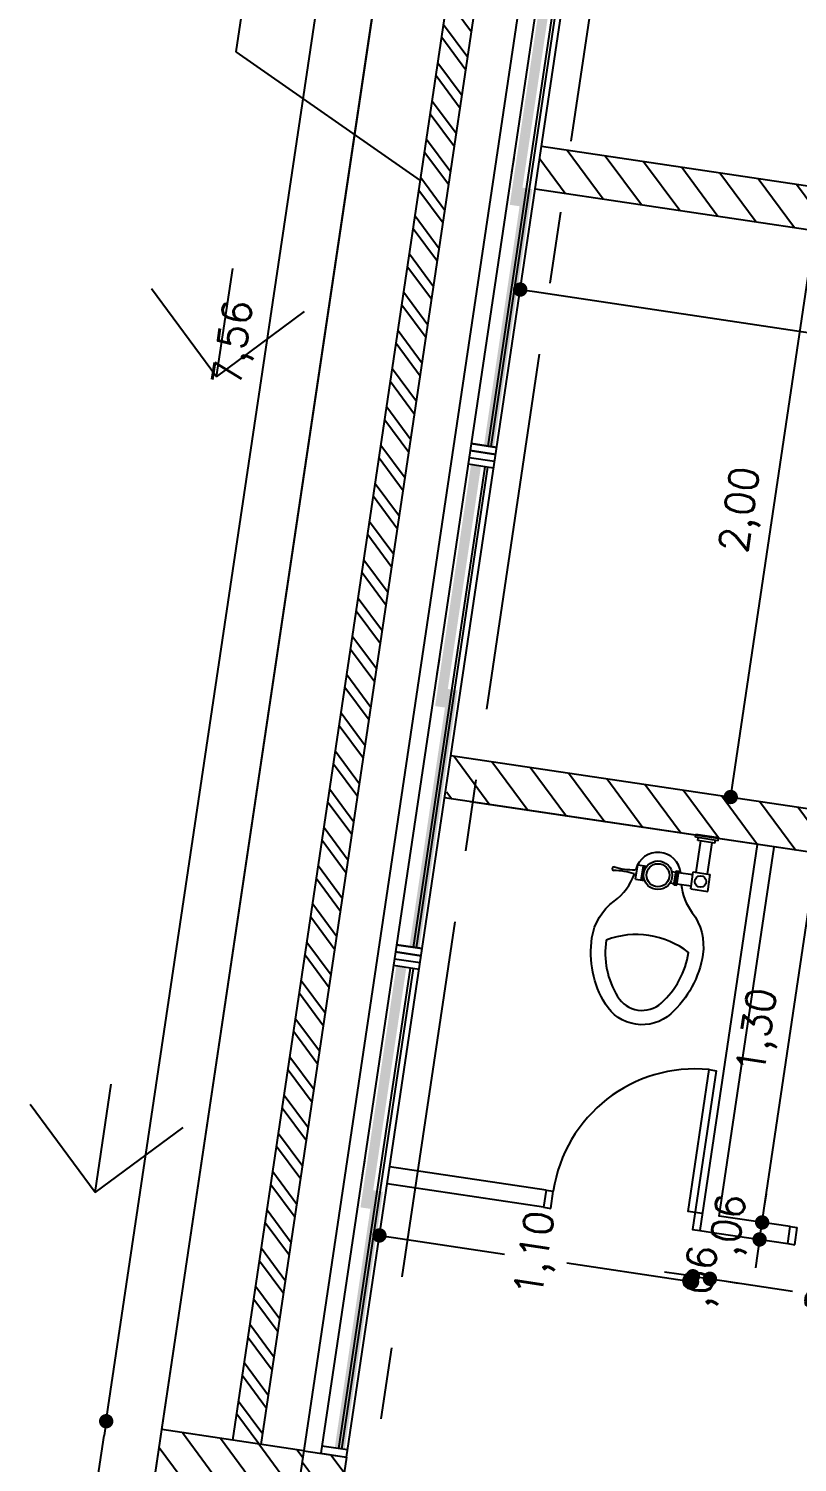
# Model space of a CAD drawing. Header units: millimetres. Extents: x 338 to 506, y 179 to 335.
# Drawn here: x 388.736 to 391.415, y 220.219 to 225.215 of the extents above; entities that cross this region are included whole.
import ezdxf

# ---------------------------------------------------------------- set-up
doc = ezdxf.new("R2010")
doc.units = ezdxf.units.MM
doc.linetypes.add('CENTER', pattern=[2, 1.25, -0.25, 0.25, -0.25])
doc.linetypes.add('DASHED2', pattern=[0.375, 0.25, -0.125])
for name, color, linetype in [('ANDEN', 251, 'Continuous'), ('EJES_DE_COLUMNA', 255, 'DASHED2'), ('MUEBLES_FIJOS', 145, 'Continuous'), ('MUROS', 32, 'Continuous'), ('PUERTAS', 5, 'Continuous'), ('REJAS', 151, 'Continuous'), ('TEXTOS', 7, 'Continuous')]:
    doc.layers.add(name, color=color, linetype=linetype)
doc.styles.add('NOTAS', font='simplex.shx')
doc.styles.get("Standard").update_dxf_attribs({"font": 'ARIALUNI.ttf'})
doc.dimstyles.new('ROMANS', dxfattribs={"dimtxt": 0.1, "dimasz": 0.05, "dimexe": 0.04, "dimexo": 0.5, "dimgap": 0.05, "dimtad": 1, "dimtih": 1, "dimtoh": 1, "dimdec": 4, "dimzin": 5, "dimdsep": 46, "dimtxsty": 'Standard', "dimsah": 1, "dimcen": 0.05, "dimse1": 1, "dimse2": 1, "dimclrd": 7, "dimclre": 7, "dimclrt": 7, "dimadec": 0, "dimazin": 0, "dimtfac": 1, "dimtdec": 4, "dimtix": 1, "dimtmove": 2, "dimatfit": 3, "dimfxl": 1, "dimtolj": 1, "dimarcsym": 0})

# ---------------------------------------------------------------- blocks, each defined once
blk = doc.blocks.new('*X358')
at = {"color": 0}
for p, q in [((2931.1556, 1982.8406), (2931.425, 1983.11)), ((2934.0293, 1982.8406), (2934.2987, 1983.11)), ((2931.1556, 1982.8406), (2931.425, 1982.5711)), ((2931.1556, 1982.8406), (2931.5366, 1982.8406)), ((2934.0293, 1982.8406), (2934.2987, 1982.5711)), ((2934.0293, 1982.8406), (2934.4103, 1982.8406))]:
    blk.add_line(p, q, dxfattribs=at)
blk = doc.blocks.new('*X364')
at = {"color": 0}
for p, q in [((2930.31, 1982.4887), (2929.81, 1981.9887)), ((2930.3727, 1982.4166), (2929.9447, 1981.9887)), ((2930.3727, 1982.2819), (2930.0794, 1981.9887)), ((2930.3727, 1982.1472), (2930.2141, 1981.9887)), ((2930.3727, 1982.0125), (2930.3489, 1981.9887))]:
    blk.add_line(p, q, dxfattribs=at)
blk = doc.blocks.new('*X369')
at = {"color": 0}
for p, q in [((2932.7162, 1981.8348), (2932.6947, 1981.8133)), ((2932.8447, 1981.8286), (2932.6947, 1981.6786)), ((2932.8447, 1981.6939), (2932.6947, 1981.5439)), ((2932.8447, 1981.5592), (2932.6947, 1981.4092)), ((2932.8447, 1981.4245), (2932.6947, 1981.2745)), ((2932.8447, 1981.2897), (2932.6947, 1981.1397)), ((2932.8447, 1981.155), (2932.6947, 1981.005)), ((2932.8447, 1981.0203), (2932.6947, 1980.8703)), ((2932.8447, 1980.8856), (2932.6947, 1980.7356)), ((2932.8447, 1980.7509), (2932.6947, 1980.6009)), ((2932.8447, 1980.6162), (2932.6947, 1980.4662)), ((2932.8447, 1980.4815), (2932.6947, 1980.3315)), ((2932.8447, 1980.3468), (2932.6947, 1980.1968)), ((2932.8447, 1980.2121), (2932.6947, 1980.0621)), ((2932.8447, 1980.0774), (2932.6947, 1979.9274)), ((2932.8447, 1979.9427), (2932.6947, 1979.7927)), ((2932.8447, 1979.808), (2932.6947, 1979.658)), ((2932.8447, 1979.6733), (2932.6947, 1979.5233)), ((2932.8447, 1979.5386), (2932.6947, 1979.3886)), ((2932.8447, 1979.4039), (2932.6947, 1979.2539)), ((2932.8447, 1979.2692), (2932.6947, 1979.1192)), ((2932.8447, 1979.1345), (2932.6947, 1978.9845)), ((2932.8447, 1978.9998), (2932.6947, 1978.8498)), ((2932.8447, 1978.8651), (2932.6947, 1978.7151)), ((2932.8447, 1978.7304), (2932.6947, 1978.5804)), ((2932.8447, 1978.5957), (2932.6947, 1978.4457)), ((2932.8447, 1978.461), (2932.6947, 1978.311)), ((2932.8447, 1978.3263), (2932.6947, 1978.1763)), ((2932.8447, 1978.1916), (2932.7502, 1978.0971))]:
    blk.add_line(p, q, dxfattribs=at)
blk = doc.blocks.new('*X382')
at = {"color": 0}
for p, q in [((2930.3727, 1982.237), (2930.3743, 1982.2387)), ((2930.3727, 1982.1472), (2930.4641, 1982.2387)), ((2930.409, 1982.1387), (2930.509, 1982.2387)), ((2930.4989, 1982.1387), (2930.5989, 1982.2387)), ((2930.5438, 1982.1387), (2930.6438, 1982.2387)), ((2930.6336, 1982.1387), (2930.7336, 1982.2387)), ((2930.6785, 1982.1387), (2930.7785, 1982.2387)), ((2930.7683, 1982.1387), (2930.8683, 1982.2387)), ((2930.8132, 1982.1387), (2930.9132, 1982.2387)), ((2930.903, 1982.1387), (2931.003, 1982.2387)), ((2930.9479, 1982.1387), (2931.0479, 1982.2387)), ((2931.0377, 1982.1387), (2931.1377, 1982.2387)), ((2931.0826, 1982.1387), (2931.1826, 1982.2387)), ((2931.1724, 1982.1387), (2931.2724, 1982.2387)), ((2931.2173, 1982.1387), (2931.3173, 1982.2387)), ((2931.3071, 1982.1387), (2931.4071, 1982.2387)), ((2931.352, 1982.1387), (2931.452, 1982.2387)), ((2931.4418, 1982.1387), (2931.5418, 1982.2387)), ((2931.4867, 1982.1387), (2931.5867, 1982.2387)), ((2931.5765, 1982.1387), (2931.6765, 1982.2387)), ((2931.6214, 1982.1387), (2931.7214, 1982.2387)), ((2931.7112, 1982.1387), (2931.8112, 1982.2387)), ((2931.7561, 1982.1387), (2931.8561, 1982.2387)), ((2931.8459, 1982.1387), (2931.9459, 1982.2387)), ((2931.8908, 1982.1387), (2931.9908, 1982.2387)), ((2931.9806, 1982.1387), (2932.0806, 1982.2387)), ((2932.0255, 1982.1387), (2932.1255, 1982.2387)), ((2932.1153, 1982.1387), (2932.2153, 1982.2387)), ((2932.1602, 1982.1387), (2932.2602, 1982.2387)), ((2932.25, 1982.1387), (2932.35, 1982.2387)), ((2932.2949, 1982.1387), (2932.3949, 1982.2387)), ((2932.3847, 1982.1387), (2932.4847, 1982.2387)), ((2932.4296, 1982.1387), (2932.5296, 1982.2387)), ((2932.5194, 1982.1387), (2932.6194, 1982.2387)), ((2932.5643, 1982.1387), (2932.6643, 1982.2387)), ((2932.6541, 1982.1387), (2932.7541, 1982.2387)), ((2932.699, 1982.1387), (2932.799, 1982.2387)), ((2932.7888, 1982.1387), (2932.8888, 1982.2387)), ((2932.8337, 1982.1387), (2932.9337, 1982.2387)), ((2932.9235, 1982.1387), (2933.0235, 1982.2387)), ((2932.9684, 1982.1387), (2933.0684, 1982.2387)), ((2933.0582, 1982.1387), (2933.1582, 1982.2387)), ((2933.1031, 1982.1387), (2933.2031, 1982.2387)), ((2933.1929, 1982.1387), (2933.2929, 1982.2387)), ((2933.2378, 1982.1387), (2933.3378, 1982.2387)), ((2933.3276, 1982.1387), (2933.4276, 1982.2387)), ((2933.3725, 1982.1387), (2933.4725, 1982.2387)), ((2933.4623, 1982.1387), (2933.5623, 1982.2387)), ((2933.5072, 1982.1387), (2933.6072, 1982.2387)), ((2933.597, 1982.1387), (2933.697, 1982.2387)), ((2933.6419, 1982.1387), (2933.7419, 1982.2387)), ((2933.7317, 1982.1387), (2933.8317, 1982.2387)), ((2933.7766, 1982.1387), (2933.8766, 1982.2387)), ((2933.8664, 1982.1387), (2933.9664, 1982.2387)), ((2933.9113, 1982.1387), (2934.0113, 1982.2387)), ((2934.0012, 1982.1387), (2934.1012, 1982.2387)), ((2934.0461, 1982.1387), (2934.1461, 1982.2387)), ((2934.1359, 1982.1387), (2934.2359, 1982.2387)), ((2934.1808, 1982.1387), (2934.2808, 1982.2387)), ((2934.2706, 1982.1387), (2934.3706, 1982.2387)), ((2934.3155, 1982.1387), (2934.4155, 1982.2387)), ((2934.4053, 1982.1387), (2934.5053, 1982.2387)), ((2934.4502, 1982.1387), (2934.5502, 1982.2387)), ((2934.54, 1982.1387), (2934.64, 1982.2387)), ((2934.5849, 1982.1387), (2934.6849, 1982.2387)), ((2934.6747, 1982.1387), (2934.7747, 1982.2387)), ((2934.7196, 1982.1387), (2934.8196, 1982.2387)), ((2934.8094, 1982.1387), (2934.9094, 1982.2387)), ((2934.8543, 1982.1387), (2934.9543, 1982.2387)), ((2934.9441, 1982.1387), (2935.0441, 1982.2387)), ((2934.989, 1982.1387), (2935.089, 1982.2387)), ((2935.0788, 1982.1387), (2935.1788, 1982.2387)), ((2935.1237, 1982.1387), (2935.2237, 1982.2387)), ((2935.2135, 1982.1387), (2935.3135, 1982.2387)), ((2935.2584, 1982.1387), (2935.3584, 1982.2387)), ((2935.3482, 1982.1387), (2935.4482, 1982.2387))]:
    blk.add_line(p, q, dxfattribs=at)
blk = doc.blocks.new('_DOT')
at = {"color": 0, "linetype": 'ByBlock'}
blk.add_line((-0.5, 0), (-1, 0), dxfattribs=at)
at = {"color": 0, "linetype": 'ByBlock', "const_width": 0.5}
blk.add_lwpolyline([(-0.25, 0, 1), (0.25, 0, 1)], format="xyb", close=True, dxfattribs=at)
blk = doc.blocks.new('*U1102')
at = {"layer": 'TEXTOS', "color": 7, "style": 'NOTAS'}
blk.add_text(',60', height=0.1, dxfattribs=at).set_placement((2929.9679, 1982.7542))
blk = doc.blocks.new('*D385')
at = {"layer": 'DEFPOINTS', "color": 0, "transparency": 16777216}
for p in [(2930.3727, 1982.6852), (2929.7727, 1982.5307), (2930.3727, 1982.4887)]:
    blk.add_point(p, dxfattribs=at)
at = {"layer": 'TEXTOS', "color": 7, "transparency": 16777216}
blk.add_line((2929.8227, 1982.6852), (2930.3227, 1982.6852), dxfattribs=at)
at = {"transparency": 16777216}
blk.add_blockref('*U1102', (0, 0), dxfattribs=at)
at = {"layer": 'TEXTOS', "color": 7, "transparency": 16777216, "xscale": 0.05, "yscale": 0.05, "zscale": 0.05, "rotation": 180}
blk.add_blockref('_DOT', (2929.7727, 1982.6852), dxfattribs=at)
at = {"layer": 'TEXTOS', "color": 7, "transparency": 16777216, "xscale": 0.05, "yscale": 0.05, "zscale": 0.05}
blk.add_blockref('_DOT', (2930.3727, 1982.6852), dxfattribs=at)
blk = doc.blocks.new('*U1103')
at = {"layer": 'TEXTOS', "color": 7, "style": 'NOTAS'}
blk.add_text('7,56', height=0.1, dxfattribs=at).set_placement((2934.0045, 1982.7542))
blk = doc.blocks.new('*D386')
at = {"layer": 'DEFPOINTS', "color": 0, "transparency": 16777216}
for p in [(2937.9363, 1982.6852), (2930.3727, 1982.4887), (2937.9363, 1982.4887)]:
    blk.add_point(p, dxfattribs=at)
at = {"layer": 'TEXTOS', "color": 7, "transparency": 16777216}
blk.add_line((2930.4227, 1982.6852), (2937.8863, 1982.6852), dxfattribs=at)
at = {"transparency": 16777216}
blk.add_blockref('*U1103', (0, 0), dxfattribs=at)
at = {"layer": 'TEXTOS', "color": 7, "transparency": 16777216, "xscale": 0.05, "yscale": 0.05, "zscale": 0.05, "rotation": 180}
blk.add_blockref('_DOT', (2930.3727, 1982.6852), dxfattribs=at)
at = {"layer": 'TEXTOS', "color": 7, "transparency": 16777216, "xscale": 0.05, "yscale": 0.05, "zscale": 0.05}
blk.add_blockref('_DOT', (2937.9363, 1982.6852), dxfattribs=at)
blk = doc.blocks.new('*X392')
at = {"color": 0}
for p, q in [((2929.9294, 1981.9887), (2929.9227, 1981.9819)), ((2930.0641, 1981.9887), (2929.9227, 1981.8472)), ((2930.1989, 1981.9887), (2930.0489, 1981.8387)), ((2930.3336, 1981.9887), (2930.1836, 1981.8387)), ((2930.3727, 1981.8931), (2930.3183, 1981.8387))]:
    blk.add_line(p, q, dxfattribs=at)
blk = doc.blocks.new('*X431')
at = {"color": 0}
for p, q in [((2934.9455, 1981.8387), (2934.8405, 1981.7337)), ((2934.9905, 1981.749), (2934.8405, 1981.599)), ((2934.9905, 1981.6143), (2934.8405, 1981.4643)), ((2934.9905, 1981.4796), (2934.8405, 1981.3296)), ((2934.9905, 1981.3449), (2934.8405, 1981.1949)), ((2934.9905, 1981.2102), (2934.8405, 1981.0602)), ((2934.9905, 1981.0754), (2934.8405, 1980.9254)), ((2934.9905, 1980.9407), (2934.8405, 1980.7907)), ((2934.9905, 1980.806), (2934.8405, 1980.656)), ((2934.9905, 1980.6713), (2934.8405, 1980.5213)), ((2934.9905, 1980.5366), (2934.8405, 1980.3866)), ((2934.9905, 1980.4019), (2934.8405, 1980.2519)), ((2934.9905, 1980.2672), (2934.8405, 1980.1172)), ((2934.9905, 1980.1325), (2934.8405, 1979.9825)), ((2934.9905, 1979.9978), (2934.8405, 1979.8478)), ((2934.9905, 1979.8631), (2934.8405, 1979.7131)), ((2934.9905, 1979.7284), (2934.8405, 1979.5784)), ((2934.9905, 1979.5937), (2934.8405, 1979.4437)), ((2934.9905, 1979.459), (2934.8405, 1979.309)), ((2934.9905, 1979.3243), (2934.8405, 1979.1743)), ((2934.9905, 1979.1896), (2934.8405, 1979.0396)), ((2934.9905, 1979.0549), (2934.8405, 1978.9049)), ((2934.9905, 1978.9202), (2934.8405, 1978.7702)), ((2934.9905, 1978.7855), (2934.8405, 1978.6355)), ((2934.9905, 1978.6508), (2934.8405, 1978.5008)), ((2934.9905, 1978.5161), (2934.8405, 1978.3661)), ((2934.9905, 1978.3814), (2934.8026, 1978.1934)), ((2934.9909, 1978.2471), (2934.8409, 1978.0971)), ((2935.1256, 1978.2471), (2934.9756, 1978.0971)), ((2935.207, 1978.1937), (2935.1104, 1978.0971))]:
    blk.add_line(p, q, dxfattribs=at)
blk = doc.blocks.new('INODP-FLUSH')
at = {"color": 251}
for p, q in [((-0.12, 0.19), (-0.18, 0.19)), ((-0.18, 0.19), (-0.18, 0.13)), ((-0.12, 0.19), (-0.12, 0.13)), ((-0.07, 0.18), (-0.12, 0.18)), ((-0.07, 0.185), (-0.07, 0.135)), ((-0.06, 0.185), (-0.07, 0.185)), ((-0.065, 0.185), (-0.065, 0.135)), ((-0.06, 0.185), (-0.06, 0.135)), ((-0.0458, 0.18), (-0.06, 0.18)), ((0.075, 0.185), (0.0433, 0.185)), ((0.05, 0.185), (0.05, 0.135)), ((0.055, 0.185), (0.055, 0.135)), ((0.075, 0.185), (0.075, 0.135)), ((-0.12, 0.13), (-0.18, 0.13)), ((-0.17, 0.13), (-0.17, 0.02)), ((-0.13, 0.13), (-0.13, 0.02)), ((-0.07, 0.14), (-0.12, 0.14)), ((-0.06, 0.135), (-0.07, 0.135)), ((-0.0458, 0.14), (-0.06, 0.14)), ((0.075, 0.135), (0.0433, 0.135)), ((-0.19, 0.01), (-0.11, 0.01)), ((-0.19, 0.01), (-0.19, 0)), ((-0.19, 0), (-0.11, 0)), ((-0.18, 0.02), (-0.12, 0.02)), ((-0.18, 0.02), (-0.18, 0.01)), ((-0.12, 0.02), (-0.12, 0.01)), ((-0.11, 0.01), (-0.11, 0))]:
    blk.add_line(p, q, dxfattribs=at)
blk.add_lwpolyline([(-0.0848, 0.18, 0.134175), (-0.1375, 0.2714, -0.200001), (-0.1953, 0.41, -0.175526), (-0.1152, 0.631, -0.468374), (0.1152, 0.631, -0.176484), (0.1953, 0.41, -0.199996), (0.1375, 0.2714, 0.150912), (0.0819, 0.1672)], format="xyb", dxfattribs=at)
blk.add_lwpolyline([(0.1453, 0.41, 0.175452), (0.0768, 0.599, 0.468374), (-0.0768, 0.599, 0.174955), (-0.1453, 0.4106, 0.262288)], format="xyb", close=True, dxfattribs=at)
for centre, radius in [((0, 0.16), 0.05), ((0, 0.16), 0.04), ((-0.15, 0.16), 0.02)]:
    blk.add_circle(centre, radius, dxfattribs=at)
for centre, radius, start, end in [((0, 0.16), 0.08, 194.4775, 353.5908), ((0.075, 0.16), 0.01, 46.1062, 90), ((0.075, 0.16), 0.01, 270, 313.894), ((0.1227, 0.4216), 0.2576, 260.9001, 277.2083), ((0.1227, -0.1016), 0.2576, 82.7917, 99.0999), ((0.155, 0.16), 0.006, 270, 90)]:
    blk.add_arc(centre, radius, start, end, dxfattribs=at)
blk = doc.blocks.new('S-NOV-P')
at = {"rotation": 180}
blk.add_blockref('INODP-FLUSH', (-0.0018, -0.0099), dxfattribs=at)
blk = doc.blocks.new('*U1111')
at = {"layer": 'TEXTOS', "color": 7, "style": 'NOTAS'}
blk.add_text(',06', height=0.1, dxfattribs=at).set_placement((2931.0712, 1980.6666))
blk = doc.blocks.new('*D441')
at = {"layer": 'DEFPOINTS', "color": 0, "transparency": 16777216}
for p in [(2931.5828, 1980.7371), (2931.1736, 1980.6771), (2931.4768, 1980.6771)]:
    blk.add_point(p, dxfattribs=at)
at = {"layer": 'TEXTOS', "color": 7, "transparency": 16777216}
for p, q in [((2931.1736, 1980.7871), (2931.1736, 1980.8371)), ((2931.1736, 1980.7371), (2931.1736, 1980.6771)), ((2931.1736, 1980.6271), (2931.1736, 1980.5771))]:
    blk.add_line(p, q, dxfattribs=at)
at = {"transparency": 16777216}
blk.add_blockref('*U1111', (0, 0), dxfattribs=at)
at = {"layer": 'TEXTOS', "color": 7, "transparency": 16777216, "xscale": 0.05, "yscale": 0.05, "zscale": 0.05}
for p, rotation in [((2931.1736, 1980.7371), 270), ((2931.1736, 1980.6771), 90)]:
    blk.add_blockref('_DOT', p, dxfattribs=dict(at, rotation=rotation))
blk = doc.blocks.new('*U1112')
at = {"layer": 'TEXTOS', "color": 7, "style": 'NOTAS'}
blk.add_text(',80', height=0.1, dxfattribs=at).set_placement((2931.0688, 1980.2366))
blk = doc.blocks.new('*D442')
at = {"layer": 'DEFPOINTS', "color": 0, "transparency": 16777216}
for p in [(2931.4768, 1980.6771), (2931.1736, 1979.8771), (2931.7486, 1979.8771)]:
    blk.add_point(p, dxfattribs=at)
at = {"layer": 'TEXTOS', "color": 7, "transparency": 16777216}
for p, q in [((2931.1736, 1980.6271), (2931.1736, 1980.3866)), ((2931.1736, 1979.9271), (2931.1736, 1980.1676))]:
    blk.add_line(p, q, dxfattribs=at)
at = {"transparency": 16777216}
blk.add_blockref('*U1112', (0, 0), dxfattribs=at)
at = {"layer": 'TEXTOS', "color": 7, "transparency": 16777216, "xscale": 0.05, "yscale": 0.05, "zscale": 0.05}
for p, rotation in [((2931.1736, 1980.6771), 90), ((2931.1736, 1979.8771), 270)]:
    blk.add_blockref('_DOT', p, dxfattribs=dict(at, rotation=rotation))
blk = doc.blocks.new('*U1119')
at = {"layer": 'TEXTOS', "color": 7, "style": 'NOTAS'}
blk.add_text(',06', height=0.1, dxfattribs=at).set_placement((2931.2623, 1980.5951))
blk = doc.blocks.new('*D453')
at = {"layer": 'DEFPOINTS', "color": 0, "transparency": 16777216}
for p in [(2931.3947, 1980.6771), (2931.3347, 1980.4821), (2931.3947, 1980.526)]:
    blk.add_point(p, dxfattribs=at)
at = {"layer": 'TEXTOS', "color": 7, "transparency": 16777216}
for p, q in [((2931.2847, 1980.526), (2931.2347, 1980.526)), ((2931.3347, 1980.526), (2931.3947, 1980.526)), ((2931.4447, 1980.526), (2931.4947, 1980.526))]:
    blk.add_line(p, q, dxfattribs=at)
at = {"transparency": 16777216}
blk.add_blockref('*U1119', (0, 0), dxfattribs=at)
at = {"layer": 'TEXTOS', "color": 7, "transparency": 16777216, "xscale": 0.05, "yscale": 0.05, "zscale": 0.05}
blk.add_blockref('_DOT', (2931.3347, 1980.526), dxfattribs=at)
at = {"layer": 'TEXTOS', "color": 7, "transparency": 16777216, "xscale": 0.05, "yscale": 0.05, "zscale": 0.05, "rotation": 180}
blk.add_blockref('_DOT', (2931.3947, 1980.526), dxfattribs=at)
blk = doc.blocks.new('*U1120')
at = {"layer": 'TEXTOS', "color": 7, "style": 'NOTAS'}
blk.add_text('1,30', height=0.1, dxfattribs=at).set_placement((2931.9018, 1980.5951))
blk = doc.blocks.new('*D454')
at = {"layer": 'DEFPOINTS', "color": 0, "transparency": 16777216}
for p in [(2931.3947, 1980.6771), (2932.6947, 1980.6771), (2932.6947, 1980.526)]:
    blk.add_point(p, dxfattribs=at)
at = {"layer": 'TEXTOS', "color": 7, "transparency": 16777216}
blk.add_line((2931.4447, 1980.526), (2932.6447, 1980.526), dxfattribs=at)
at = {"transparency": 16777216}
blk.add_blockref('*U1120', (0, 0), dxfattribs=at)
at = {"layer": 'TEXTOS', "color": 7, "transparency": 16777216, "xscale": 0.05, "yscale": 0.05, "zscale": 0.05, "rotation": 180}
blk.add_blockref('_DOT', (2931.3947, 1980.526), dxfattribs=at)
at = {"layer": 'TEXTOS', "color": 7, "transparency": 16777216, "xscale": 0.05, "yscale": 0.05, "zscale": 0.05}
blk.add_blockref('_DOT', (2932.6947, 1980.526), dxfattribs=at)
blk = doc.blocks.new('*U1136')
at = {"layer": 'TEXTOS', "color": 7, "style": 'NOTAS'}
blk.add_text('1,10', height=0.1, dxfattribs=at).set_placement((2931.02, 1981.2474))
blk = doc.blocks.new('*D472')
at = {"layer": 'DEFPOINTS', "color": 0, "transparency": 16777216}
for p in [(2931.1534, 1981.8387), (2931.9544, 1981.8387), (2931.9544, 1980.7371)]:
    blk.add_point(p, dxfattribs=at)
at = {"layer": 'TEXTOS', "color": 7, "transparency": 16777216}
for p, q in [((2931.1534, 1981.7887), (2931.1534, 1981.3974)), ((2931.1534, 1980.7871), (2931.1534, 1981.1784))]:
    blk.add_line(p, q, dxfattribs=at)
at = {"transparency": 16777216}
blk.add_blockref('*U1136', (0, 0), dxfattribs=at)
at = {"layer": 'TEXTOS', "color": 7, "transparency": 16777216, "xscale": 0.05, "yscale": 0.05, "zscale": 0.05}
for p, rotation in [((2931.1534, 1981.8387), 90), ((2931.1534, 1980.7371), 270)]:
    blk.add_blockref('_DOT', p, dxfattribs=dict(at, rotation=rotation))
blk = doc.blocks.new('*U1188')
at = {"layer": 'TEXTOS', "color": 7, "style": 'NOTAS'}
blk.add_text('2,00', height=0.1, dxfattribs=at).set_placement((2933.6902, 1980.9217))
blk = doc.blocks.new('*D539')
at = {"layer": 'DEFPOINTS', "color": 0, "transparency": 16777216}
for p in [(2934.8405, 1980.8526), (2934.8405, 1980.8526), (2932.8447, 1980.5675)]:
    blk.add_point(p, dxfattribs=at)
at = {"layer": 'TEXTOS', "color": 7, "transparency": 16777216}
blk.add_line((2932.8947, 1980.8526), (2934.7905, 1980.8526), dxfattribs=at)
at = {"transparency": 16777216}
blk.add_blockref('*U1188', (0, 0), dxfattribs=at)
at = {"layer": 'TEXTOS', "color": 7, "transparency": 16777216, "xscale": 0.05, "yscale": 0.05, "zscale": 0.05, "rotation": 180}
blk.add_blockref('_DOT', (2932.8447, 1980.8526), dxfattribs=at)
at = {"layer": 'TEXTOS', "color": 7, "transparency": 16777216, "xscale": 0.05, "yscale": 0.05, "zscale": 0.05}
blk.add_blockref('_DOT', (2934.8405, 1980.8526), dxfattribs=at)
blk = doc.blocks.new('*U1097')
at = {"layer": 'TEXTOS', "color": 7, "style": 'NOTAS'}
blk.add_text('3,59', height=0.1, dxfattribs=at).set_placement((2934.3356, 1980.0024))
blk = doc.blocks.new('*D540')
at = {"layer": 'DEFPOINTS', "color": 0, "transparency": 16777216}
for p in [(2934.4856, 1981.8387), (2934.8405, 1981.8387), (2934.8405, 1978.2471)]:
    blk.add_point(p, dxfattribs=at)
at = {"layer": 'TEXTOS', "color": 7, "transparency": 16777216}
for p, q in [((2934.4856, 1981.7887), (2934.4856, 1980.1524)), ((2934.4856, 1978.2971), (2934.4856, 1979.9334))]:
    blk.add_line(p, q, dxfattribs=at)
at = {"transparency": 16777216}
blk.add_blockref('*U1097', (0, 0), dxfattribs=at)
at = {"layer": 'TEXTOS', "color": 7, "transparency": 16777216, "xscale": 0.05, "yscale": 0.05, "zscale": 0.05}
for p, rotation in [((2934.4856, 1981.8387), 90), ((2934.4856, 1978.2471), 270)]:
    blk.add_blockref('_DOT', p, dxfattribs=dict(at, rotation=rotation))
blk = doc.blocks.new('*U610')
at = {"layer": 'REJAS', "color": 18, "linetype": 'Continuous', "extrusion": (0, 0, -1)}
for points in [[(-3086.0148, 2018.2047), (-3085.7878, 2018.1785), (-3085.7878, 2018.2135)], [(-3085.7878, 2018.2135), (-3086.0148, 2018.2135), (-3086.0148, 2018.2047)], [(-3086.0148, 2018.1872), (-3085.7878, 2018.1785), (-3086.0148, 2018.2047)], [(-3086.0148, 2018.2047), (-3086.2418, 2018.2135), (-3086.2418, 2018.196)], [(-3086.0148, 2018.2047), (-3086.0148, 2018.2135), (-3086.1283, 2018.2091)], [(-3086.1283, 2018.2091), (-3086.0148, 2018.2135), (-3086.2418, 2018.2135)], [(-3086.0148, 2018.1872), (-3086.0148, 2018.2047), (-3086.1283, 2018.1916)], [(-3086.1283, 2018.1916), (-3086.0148, 2018.2047), (-3086.2418, 2018.196)], [(-3086.0148, 2018.1872), (-3086.2418, 2018.196), (-3086.2418, 2018.1785)], [(-3086.2418, 2018.196), (-3086.6958, 2018.2135), (-3086.6958, 2018.1785)], [(-3086.2418, 2018.2135), (-3086.6958, 2018.2135), (-3086.2418, 2018.196)], [(-3086.2418, 2018.1785), (-3086.2418, 2018.196), (-3086.6958, 2018.1785)], [(-3085.7878, 2018.1785), (-3086.0148, 2018.1872), (-3086.0148, 2018.1785)], [(-3086.0148, 2018.1872), (-3086.1283, 2018.1829), (-3086.0148, 2018.1785)], [(-3086.1283, 2018.1829), (-3086.2418, 2018.1785), (-3086.0148, 2018.1785)]]:
    blk.add_solid(points, dxfattribs=at)
blk = doc.blocks.new('*U611')
at = {"layer": 'REJAS', "color": 18, "linetype": 'Continuous', "extrusion": (0, 0, -1)}
for points in [[(-3086.843, 2018.2395), (-3086.6304, 2018.2132), (-3086.6304, 2018.2482)], [(-3086.6304, 2018.2482), (-3086.843, 2018.2482), (-3086.843, 2018.2395)], [(-3086.843, 2018.2395), (-3087.0556, 2018.2482), (-3087.0556, 2018.2307)], [(-3086.843, 2018.2395), (-3086.843, 2018.2482), (-3086.9493, 2018.2439)], [(-3086.9493, 2018.2439), (-3086.843, 2018.2482), (-3087.0556, 2018.2482)], [(-3087.0556, 2018.2307), (-3087.4808, 2018.2482), (-3087.4808, 2018.2132)], [(-3087.0556, 2018.2482), (-3087.4808, 2018.2482), (-3087.0556, 2018.2307)], [(-3086.843, 2018.222), (-3086.6304, 2018.2132), (-3086.843, 2018.2395)], [(-3086.6304, 2018.2132), (-3086.843, 2018.222), (-3086.843, 2018.2132)], [(-3086.9493, 2018.2351), (-3086.843, 2018.222), (-3086.843, 2018.2395)], [(-3087.0556, 2018.2307), (-3086.843, 2018.222), (-3086.9493, 2018.2351)], [(-3086.843, 2018.222), (-3087.0556, 2018.2307), (-3087.0556, 2018.2132)], [(-3086.843, 2018.222), (-3086.9493, 2018.2176), (-3086.843, 2018.2132)], [(-3086.9493, 2018.2176), (-3087.0556, 2018.2132), (-3086.843, 2018.2132)], [(-3087.0556, 2018.2132), (-3087.0556, 2018.2307), (-3087.4808, 2018.2132)]]:
    blk.add_solid(points, dxfattribs=at)
blk = doc.blocks.new('*U612')
at = {"layer": 'REJAS', "color": 18, "linetype": 'Continuous', "extrusion": (0, 0, -1)}
for points in [[(-3087.7808, 2018.2047), (-3087.5538, 2018.1785), (-3087.5538, 2018.2135)], [(-3087.5538, 2018.2135), (-3087.7808, 2018.2135), (-3087.7808, 2018.2047)], [(-3087.7808, 2018.1872), (-3087.5538, 2018.1785), (-3087.7808, 2018.2047)], [(-3087.7808, 2018.2047), (-3088.0078, 2018.2135), (-3088.0078, 2018.196)], [(-3087.7808, 2018.2047), (-3087.7808, 2018.2135), (-3087.8943, 2018.2091)], [(-3087.8943, 2018.2091), (-3087.7808, 2018.2135), (-3088.0078, 2018.2135)], [(-3087.8943, 2018.2004), (-3087.7808, 2018.1872), (-3087.7808, 2018.2047)], [(-3088.0078, 2018.196), (-3087.7808, 2018.1872), (-3087.8943, 2018.2004)], [(-3087.7808, 2018.1872), (-3088.0078, 2018.196), (-3088.0078, 2018.1785)], [(-3088.0078, 2018.196), (-3088.4618, 2018.2135), (-3088.4618, 2018.1785)], [(-3088.0078, 2018.2135), (-3088.4618, 2018.2135), (-3088.0078, 2018.196)], [(-3088.0078, 2018.1785), (-3088.0078, 2018.196), (-3088.4618, 2018.1785)], [(-3087.5538, 2018.1785), (-3087.7808, 2018.1872), (-3087.7808, 2018.1785)], [(-3087.7808, 2018.1872), (-3087.8943, 2018.1829), (-3087.7808, 2018.1785)], [(-3087.8943, 2018.1829), (-3088.0078, 2018.1785), (-3087.7808, 2018.1785)]]:
    blk.add_solid(points, dxfattribs=at)
blk = doc.blocks.new('*U613')
at = {"layer": 'REJAS', "color": 18, "linetype": 'Continuous', "extrusion": (0, 0, -1)}
for points in [[(-3088.609, 2018.2395), (-3088.3964, 2018.2132), (-3088.3964, 2018.2482)], [(-3088.3964, 2018.2482), (-3088.609, 2018.2482), (-3088.609, 2018.2395)], [(-3088.609, 2018.2395), (-3088.8216, 2018.2482), (-3088.8216, 2018.2307)], [(-3088.609, 2018.2395), (-3088.609, 2018.2482), (-3088.7153, 2018.2439)], [(-3088.7153, 2018.2439), (-3088.609, 2018.2482), (-3088.8216, 2018.2482)], [(-3088.8216, 2018.2307), (-3089.2468, 2018.2482), (-3089.2468, 2018.2132)], [(-3088.8216, 2018.2482), (-3089.2468, 2018.2482), (-3088.8216, 2018.2307)], [(-3088.609, 2018.222), (-3088.3964, 2018.2132), (-3088.609, 2018.2395)], [(-3088.3964, 2018.2132), (-3088.609, 2018.222), (-3088.609, 2018.2132)], [(-3088.609, 2018.222), (-3088.609, 2018.2395), (-3088.7153, 2018.2264)], [(-3088.7153, 2018.2264), (-3088.609, 2018.2395), (-3088.8216, 2018.2307)], [(-3088.609, 2018.222), (-3088.8216, 2018.2307), (-3088.8216, 2018.2132)], [(-3088.609, 2018.222), (-3088.7153, 2018.2176), (-3088.609, 2018.2132)], [(-3088.7153, 2018.2176), (-3088.8216, 2018.2132), (-3088.609, 2018.2132)], [(-3088.8216, 2018.2132), (-3088.8216, 2018.2307), (-3089.2468, 2018.2132)]]:
    blk.add_solid(points, dxfattribs=at)
blk = doc.blocks.new('*U614')
at = {"layer": 'REJAS', "color": 18, "linetype": 'Continuous', "extrusion": (0, 0, -1)}
for points in [[(-3089.5468, 2018.1872), (-3089.3198, 2018.1785), (-3089.3198, 2018.2135)], [(-3089.5468, 2018.2047), (-3089.5468, 2018.1872), (-3089.3198, 2018.2135)], [(-3089.3198, 2018.2135), (-3089.5468, 2018.2135), (-3089.5468, 2018.2047)], [(-3089.5468, 2018.2047), (-3089.7738, 2018.2135), (-3089.7738, 2018.196)], [(-3089.5468, 2018.2047), (-3089.5468, 2018.2135), (-3089.6603, 2018.2091)], [(-3089.6603, 2018.2091), (-3089.5468, 2018.2135), (-3089.7738, 2018.2135)], [(-3089.6603, 2018.2004), (-3089.5468, 2018.1872), (-3089.5468, 2018.2047)], [(-3089.7738, 2018.196), (-3089.5468, 2018.1872), (-3089.6603, 2018.2004)], [(-3089.5468, 2018.1872), (-3089.7738, 2018.196), (-3089.7738, 2018.1785)], [(-3089.7738, 2018.196), (-3090.2278, 2018.2135), (-3090.2278, 2018.1785)], [(-3089.7738, 2018.2135), (-3090.2278, 2018.2135), (-3089.7738, 2018.196)], [(-3089.7738, 2018.1785), (-3089.7738, 2018.196), (-3090.2278, 2018.1785)], [(-3089.3198, 2018.1785), (-3089.5468, 2018.1872), (-3089.5468, 2018.1785)], [(-3089.5468, 2018.1872), (-3089.6603, 2018.1829), (-3089.5468, 2018.1785)], [(-3089.6603, 2018.1829), (-3089.7738, 2018.1785), (-3089.5468, 2018.1785)]]:
    blk.add_solid(points, dxfattribs=at)
blk = doc.blocks.new('*U615')
at = {"layer": 'REJAS', "color": 18, "linetype": 'Continuous', "extrusion": (0, 0, -1)}
for points in [[(-3090.376, 2018.2395), (-3090.1624, 2018.2132), (-3090.1624, 2018.2482)], [(-3090.1624, 2018.2482), (-3090.376, 2018.2482), (-3090.376, 2018.2395)], [(-3090.376, 2018.2395), (-3090.5896, 2018.2482), (-3090.5896, 2018.2307)], [(-3090.376, 2018.2395), (-3090.376, 2018.2482), (-3090.4828, 2018.2439)], [(-3090.4828, 2018.2439), (-3090.376, 2018.2482), (-3090.5896, 2018.2482)], [(-3090.5896, 2018.2307), (-3091.0168, 2018.2482), (-3091.0168, 2018.2132)], [(-3090.5896, 2018.2482), (-3091.0168, 2018.2482), (-3090.5896, 2018.2307)], [(-3090.376, 2018.222), (-3090.1624, 2018.2132), (-3090.376, 2018.2395)], [(-3090.1624, 2018.2132), (-3090.376, 2018.222), (-3090.376, 2018.2132)], [(-3090.376, 2018.222), (-3090.376, 2018.2395), (-3090.4828, 2018.2264)], [(-3090.4828, 2018.2264), (-3090.376, 2018.2395), (-3090.5896, 2018.2307)], [(-3090.376, 2018.222), (-3090.5896, 2018.2307), (-3090.5896, 2018.2132)], [(-3090.376, 2018.222), (-3090.4828, 2018.2176), (-3090.376, 2018.2132)], [(-3090.4828, 2018.2176), (-3090.5896, 2018.2132), (-3090.376, 2018.2132)], [(-3090.5896, 2018.2132), (-3090.5896, 2018.2307), (-3091.0168, 2018.2132)]]:
    blk.add_solid(points, dxfattribs=at)
blk = doc.blocks.new('V10')
at = {"layer": 'REJAS', "color": 18}
for p, q in [((3091.0418, 2018.2585), (3085.7628, 2018.2585)), ((3085.7628, 2018.2585), (3085.7628, 2018.1685)), ((3085.7878, 2018.1685), (3085.7878, 2018.2585)), ((3086.7928, 2018.2585), (3086.7428, 2018.2585)), ((3087.4808, 2018.1685), (3087.4808, 2018.2585)), ((3087.5038, 2018.1685), (3087.5038, 2018.2585)), ((3087.5288, 2018.1685), (3087.5288, 2018.2585)), ((3087.5288, 2018.2585), (3087.5288, 2018.1685)), ((3087.5538, 2018.1685), (3087.5538, 2018.2585)), ((3087.5538, 2018.2585), (3087.5538, 2018.1685)), ((3087.5538, 2018.1685), (3087.5538, 2018.2585)), ((3088.5588, 2018.2585), (3088.5088, 2018.2585)), ((3089.2468, 2018.1685), (3089.2468, 2018.2585)), ((3089.2698, 2018.1685), (3089.2698, 2018.2585)), ((3089.2948, 2018.1685), (3089.2948, 2018.2585)), ((3089.2948, 2018.2585), (3089.2948, 2018.1685)), ((3089.3198, 2018.1685), (3089.3198, 2018.2585)), ((3089.3198, 2018.2585), (3089.3198, 2018.1685)), ((3089.3198, 2018.1685), (3089.3198, 2018.2585)), ((3090.3248, 2018.2585), (3090.2748, 2018.2585)), ((3085.7878, 2018.1985), (3087.4808, 2018.1985)), ((3087.5538, 2018.1985), (3089.2468, 2018.1985)), ((3089.3198, 2018.1985), (3091.0168, 2018.1985)), ((3085.7628, 2018.1685), (3091.0418, 2018.1685)), ((3085.7878, 2018.1885), (3087.4808, 2018.1885)), ((3087.5538, 2018.1885), (3089.2468, 2018.1885)), ((3089.3198, 2018.1885), (3091.0168, 2018.1885))]:
    blk.add_line(p, q, dxfattribs=at)
at = {"layer": 'REJAS', "color": 18, "linetype": 'Continuous'}
for name in ['*U611', '*U613', '*U615', '*U610', '*U612', '*U614']:
    blk.add_blockref(name, (0, 0), dxfattribs=at)
blk = doc.blocks.new('EJES_ESTRUCTURALES')
at = {"layer": 'EJES_DE_COLUMNA', "color": 9, "linetype": 'CENTER'}
blk.add_line((661.47768, 196.7363), (759.37077, 196.7363), dxfattribs=at)
blk = doc.blocks.new('BAÑOS_PUBLICOS_PISO_1')
at = {"color": 30}
for p, q in [((2930.3727, 1982.23867), (2937.9363, 1982.23867)), ((2930.3727, 1982.13867), (2937.9363, 1982.13867))]:
    blk.add_line(p, q, dxfattribs=at)
at = {"layer": 'ANDEN'}
blk.add_lwpolyline([(2928.53489, 1983.98867), (2928.53489, 1981.98867), (2929.7727, 1981.98867), (2929.7727, 1982.48867), (2938.5363, 1982.48867), (2938.5363, 1981.98867), (2939.7863, 1981.98867), (2939.7863, 1983.98867)], close=True, dxfattribs=at)
at = {"layer": 'MUROS'}
for p, q in [((2929.7727, 1982.48867), (2930.3727, 1982.48867)), ((2930.3727, 1981.98867), (2930.3727, 1982.48867)), ((2930.3727, 1982.48867), (2937.9363, 1982.48867)), ((2936.3763, 1981.98867), (2928.9227, 1981.98867)), ((2930.3727, 1981.98867), (2930.3727, 1981.83867)), ((2930.3727, 1981.83867), (2929.9227, 1981.83867)), ((2930.3727, 1981.83867), (2935.6763, 1981.83867)), ((2931.33466, 1981.28709), (2931.33466, 1981.83867)), ((2931.39466, 1981.28709), (2931.39466, 1981.83867)), ((2932.69466, 1978.09709), (2932.69466, 1981.83867)), ((2932.84466, 1981.83867), (2932.84466, 1978.44709)), ((2932.84466, 1981.83867), (2932.84466, 1978.33709)), ((2932.84466, 1981.83867), (2932.84466, 1978.24709)), ((2934.84053, 1981.83867), (2934.84053, 1978.44709)), ((2934.84053, 1981.83867), (2934.84053, 1978.33709)), ((2934.84053, 1981.83867), (2934.84053, 1978.24709)), ((2934.99053, 1981.83867), (2934.99053, 1978.29709)), ((2934.99053, 1981.83867), (2934.99053, 1978.24709)), ((2934.99053, 1981.83867), (2934.99053, 1978.24709)), ((2932.69466, 1978.20709), (2932.69466, 1981.74867)), ((2932.69466, 1978.09709), (2932.69466, 1981.74867)), ((2931.39466, 1981.28709), (2931.33466, 1981.28709))]:
    blk.add_line(p, q, dxfattribs=at)
blk.add_lwpolyline([(2932.69466, 1980.73709), (2931.33466, 1980.73709), (2931.33466, 1980.67709), (2931.33466, 1980.42709), (2931.39466, 1980.42709), (2931.39466, 1980.67709), (2931.39466, 1980.67709), (2931.39466, 1980.67709), (2932.69466, 1980.67709)], dxfattribs=at)
at = {"layer": 'PUERTAS'}
for p, q in [((2931.33466, 1981.28709), (2931.33466, 1981.26209)), ((2931.39466, 1981.28709), (2931.39466, 1981.26209)), ((2931.33466, 1981.26209), (2931.39466, 1981.26209)), ((2931.33466, 1980.42709), (2931.33466, 1980.40209)), ((2931.33466, 1980.40209), (2931.39466, 1980.40209)), ((2931.39466, 1980.42709), (2931.39466, 1980.40209))]:
    blk.add_line(p, q, dxfattribs=at)
blk.add_lwpolyline([(2931.39466, 1980.73709), (2931.39466, 1980.78709), (2931.89404, 1980.78709), (2931.89404, 1980.76209), (2931.33466, 1980.76209), (2931.33466, 1980.73709)], dxfattribs=at)
blk.add_arc((2931.39466, 1980.76209), 0.5, 2.86598, 90, dxfattribs=at)
at = {"layer": 'TEXTOS'}
for p, q in [((2934.80987, 1982.23867), (2935.15861, 1982.94003)), ((2935.15861, 1982.94003), (2936.85874, 1982.94003))]:
    blk.add_line(p, q, dxfattribs=at)
at = {"linetype": 'Continuous'}
blk.add_blockref('*X382', (0, 0), dxfattribs=at)
at = {"layer": 'MUEBLES_FIJOS', "rotation": 270}
blk.add_blockref('S-NOV-P', (2932.70759, 1981.06164), dxfattribs=at)
at = {"layer": 'MUROS', "linetype": 'Continuous'}
for name in ['*X364', '*X392', '*X369', '*X431']:
    blk.add_blockref(name, (0, 0), dxfattribs=at)
at = {"layer": 'MUROS'}
blk.add_blockref('V10', (-155.39013, -36.32982), dxfattribs=at)
at = {"layer": 'TEXTOS', "linetype": 'Continuous'}
blk.add_blockref('*X358', (0, 0), dxfattribs=at)
at = {"layer": 'TEXTOS'}
for base, p1, p2, picture, middle in [((2930.3727, 1982.6852), (2929.7727, 1982.53073), (2930.3727, 1982.48867), '*D385', (2930.0727, 1982.79472)), ((2937.9363, 1982.6852), (2930.3727, 1982.48867), (2937.9363, 1982.48867), '*D386', (2934.1545, 1982.79472)), ((2934.84053, 1980.85263), (2932.84466, 1980.56752), (2934.84053, 1980.85263), '*D539', (2933.8426, 1980.96215))]:
    dim = blk.add_linear_dim(base=base, p1=p1, p2=p2, dimstyle='ROMANS', dxfattribs=at)
    dim.commit()
    dim.dimension.update_dxf_attribs({"geometry": picture, "text_midpoint": middle})
for base, p1, p2, angle, picture, middle in [((2931.15338, 1981.83867), (2931.95439, 1980.73709), (2931.95439, 1981.83867), 90, '*D472', (2931.15338, 1981.28788)), ((2934.48561, 1981.83867), (2934.84053, 1978.24709), (2934.84053, 1981.83867), 90, '*D540', (2934.48561, 1980.04288)), ((2931.17358, 1980.67709), (2931.58281, 1980.73709), (2931.47676, 1980.67709), 90, '*D441', (2931.17358, 1980.70709)), ((2931.17358, 1979.87709), (2931.47676, 1980.67709), (2931.74865, 1979.87709), 90, '*D442', (2931.17358, 1980.27709)), ((2931.39466, 1980.52604), (2931.33466, 1980.48214), (2931.39466, 1980.67709), 180, '*D453', (2931.36466, 1980.63556)), ((2932.69466, 1980.52604), (2931.39466, 1980.67709), (2932.69466, 1980.67709), 180, '*D454', (2932.04466, 1980.63556))]:
    dim = blk.add_linear_dim(base=base, p1=p1, p2=p2, angle=angle, dimstyle='ROMANS', dxfattribs=at)
    dim.commit()
    dim.dimension.update_dxf_attribs({"geometry": picture, "text_midpoint": middle})
blk = doc.blocks.new('A$C7152A42C')
at = {"color": 18}
blk.add_blockref('BAÑOS_PUBLICOS_PISO_1', (-2892.7659, -1880.28762), dxfattribs=at)
at = {"layer": 'EJES_DE_COLUMNA'}
blk.add_blockref('EJES_ESTRUCTURALES', (-631.22088, -95.28525), dxfattribs=at)

msp = doc.modelspace()

# ---------------------------------------------------------------- block references
at = {"layer": 'MUROS', "color": 32, "rotation": 81.53046525965426}
msp.add_blockref('A$C7152A42C', (484.7482, 168.0844), dxfattribs=at)

doc.saveas('drawing.dxf')
